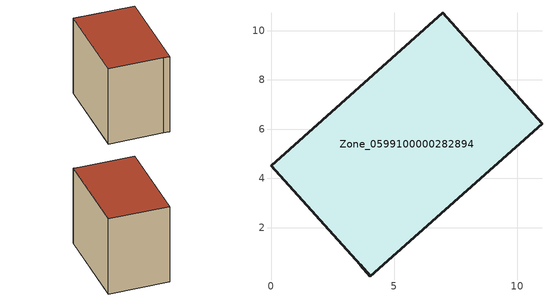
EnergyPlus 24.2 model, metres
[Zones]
Zone_0599100000282894
 floor ground (C_G): 3.62,0.49 0,4.51 6.98,10.73 11,6.22 4.03,0.02 z0
 wall outside (C_F): 11,6.22 6.98,10.73 0,4.51 3.62,0.49 4.03,0.02 11,6.22 z0:8.2
 roof outside (C_R): 0,4.51 3.62,0.49 4.03,0.02 11,6.22 6.98,10.73 z8.2
[BUILDING]
Pand.0599100000282894: North Axis=0; Terrain=City; Loads Convergence Tolerance Value=0.04; Temperature Convergence Tolerance Value=0.4; Solar Distribution=FullExterior; Maximum Number of Warmup Days=25; Minimum Number of Warmup Days=1
[Site:Location]
Rotterdam.The.Hague.AP_ZH_NLD Design_Conditions: Latitude=51.96; Longitude=4.45; Time Zone=1; Elevation=-4.5
[SITE:GROUNDTEMPERATURE:BUILDINGSURFACE]
18, 18, 18, 18, 18, 18, 18, 18, 18, 18, 18, 18
[MATERIAL] Thermal Absorptance=0.9; Solar Absorptance=0.7; Visible Absorptance=0.7
Name | Roughness | Thickness | Conductivity | Density | Specific Heat
G.TI.1965-1974 | MediumSmooth | 0.15 | 0.882353 | 540 | 1210
F.TI.1965-1974 | Rough | 0.3 | 0.697674 | 1920 | 840
R.TI.1965-1974 | MediumRough | 0.2 | 0.232558 | 1500 | 1000
[CONSTRUCTION]
C_G: G.TI.1965-1974
C_F: F.TI.1965-1974
C_R: R.TI.1965-1974
[ZONE]
Zone_0599100000282894: Type=1; Multiplier=1; Ceiling Height=Autocalculate; Volume=Autocalculate; Floor Area=autocalculate; Part of Total Floor Area=Yes
[ZONEINFILTRATION:DESIGNFLOWRATE]
Infil_Zone_0599100000282894: Zone or ZoneList or Space or SpaceList=Zone_0599100000282894; Schedule=AlwaysOn; Design Flow Rate Calculation Method=Flow/Area; Flow Rate per Floor Area=0.003; Constant Term Coefficient=1; Temperature Term Coefficient=0; Velocity Term Coefficient=0; Velocity Squared Term Coefficient=0
[HVACTEMPLATE:ZONE:IDEALLOADSAIRSYSTEM]
Zone_0599100000282894: Maximum Heating Supply Air Temperature=50; Minimum Cooling Supply Air Temperature=13; Maximum Heating Supply Air Humidity Ratio=0.0156; Minimum Cooling Supply Air Humidity Ratio=0.0077; Heating Limit=NoLimit; Cooling Limit=NoLimit; Dehumidification Control Type=ConstantSensibleHeatRatio; Cooling Sensible Heat Ratio=0.7; Dehumidification Setpoint=60; Humidification Control Type=None; Humidification Setpoint=30; Outdoor Air Method=None; Outdoor Air Flow Rate per Person=0.00944; Outdoor Air Flow Rate per Zone Floor Area=0; Outdoor Air Flow Rate per Zone=0; Demand Controlled Ventilation Type=None; Outdoor Air Economizer Type=NoEconomizer; Heat Recovery Type=None; Sensible Heat Recovery Effectiveness=0.7; Latent Heat Recovery Effectiveness=0.65
[ZONECONTROL:THERMOSTAT]
ThermostatControl_Zone_0599100000282894: Zone or ZoneList=Zone_0599100000282894; Control Type Schedule=DualSetpointControlType; Control 1=Thermostat_Zone_0599100000282894; Temperature Difference Between Cutout And Setpoint=0
[THERMOSTATSETPOINT:DUALSETPOINT]
Thermostat_Zone_0599100000282894: Heating Setpoint Temperature Schedule=HeatingSetpoint_Zone_0599100000282894; Cooling Setpoint Temperature Schedule=CoolingSetpoint_Zone_0599100000282894
[SCHEDULE:COMPACT]
HeatingSetpoint_Zone_0599100000282894: Through: 12/31, For: AllDays, Until: 24:00, 21
CoolingSetpoint_Zone_0599100000282894: Through: 12/31, For: AllDays, Until: 24:00, 24
DualSetpointControlType: Through: 12/31, For: AllDays, Until: 24:00, 4
AlwaysOn: Through: 12/31, For: AllDays, Until: 24:00, 1
